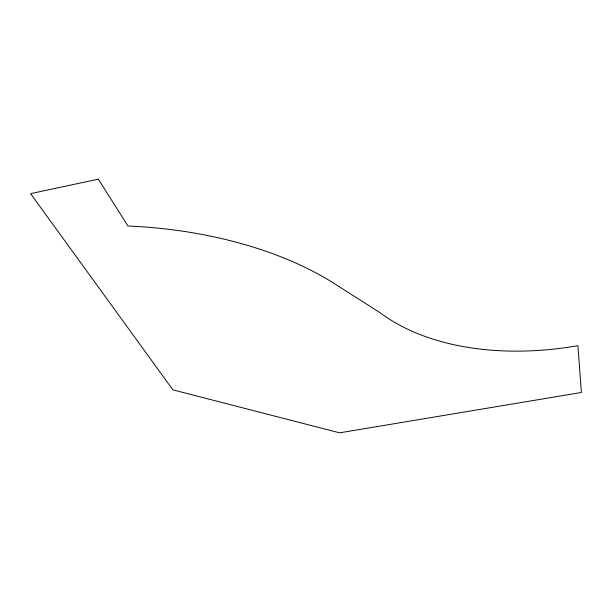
<?xml version="1.0" encoding="UTF-8"?>
<svg xmlns="http://www.w3.org/2000/svg" width="612" height="612" viewBox="0 0 612 612"><rect width="100%" height="100%" fill="white"/><g stroke="black" fill="none" stroke-linecap="round" stroke-linejoin="round"><path stroke-width="0.92" d="M98.333 179.163L30.6 193.652L172.898 389.859L339.591 432.837L581.4 392.483L577.896 345.681A245.106 154.951 -15.8 0 1 380.228 312.824L333.945 283.325A275.056 143.988 3.4 0 0 127.939 226.012L98.333 179.163"/></g></svg>
